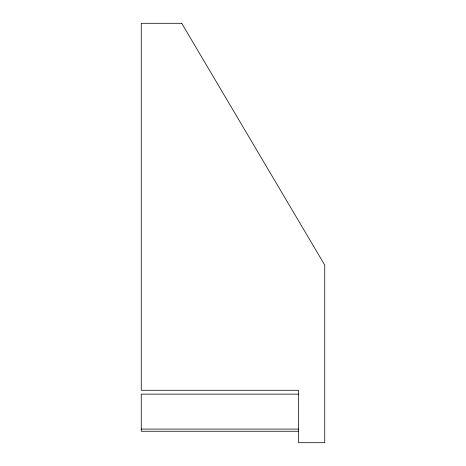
<?xml version="1.0" encoding="UTF-8"?>
<svg xmlns="http://www.w3.org/2000/svg" width="466" height="466" viewBox="0 0 466 466"><rect width="100%" height="100%" fill="white"/><g stroke="black" fill="none" stroke-linecap="round" stroke-linejoin="round"><path stroke-width="0.7" d="M298.531 394.137L141.256 394.137L141.256 431.254L298.531 431.254M141.256 429.087L298.531 429.087M181.711 23.3L141.256 23.3L141.256 390.275L298.531 390.275L298.531 442.7L324.744 442.7L324.744 265.084L181.711 23.3"/></g></svg>
